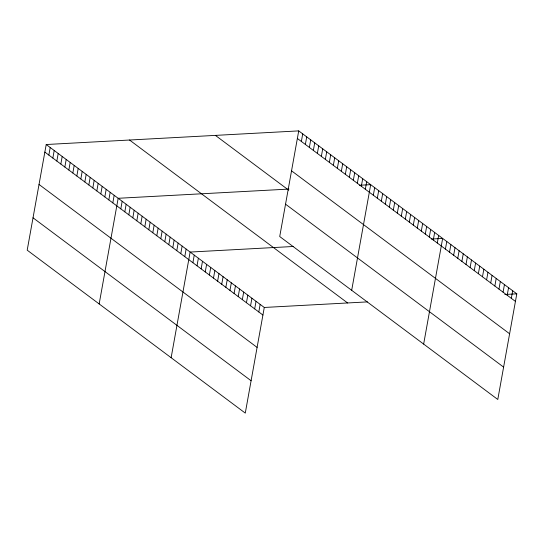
<?xml version="1.0" encoding="UTF-8"?>
<svg xmlns="http://www.w3.org/2000/svg" width="544" height="544" viewBox="0 0 544 544"><rect width="100%" height="100%" fill="white"/><g stroke="black" fill="none" stroke-linecap="round" stroke-linejoin="round"><path stroke-width="0.82" d="M46.213 144.52L27.2 250.172L245.276 413.107L264.282 307.462L46.213 144.52L298.724 130.893L516.8 293.828L497.787 399.48L279.718 236.538L298.724 130.893M48.844 155.081L50.204 147.506M52.843 158.073L54.203 150.491M56.841 161.058L58.201 153.483M60.84 164.043L62.2 156.468M64.838 167.035L66.198 159.453M68.836 170.02L70.196 162.445M72.835 173.006L74.195 165.43M76.833 175.998L78.193 168.416M80.825 178.983L82.192 171.408M84.823 181.968L86.19 174.393M88.822 184.953L90.188 177.378M92.82 187.945L94.187 180.363M96.818 190.93L98.185 183.355M100.817 193.916L102.184 186.34M104.815 196.908L106.182 189.326M108.814 199.893L110.18 192.318M112.812 202.878L114.179 195.303M99.164 303.94L118.17 198.288L288.966 189.074M120.809 208.855L122.169 201.273M124.807 211.84L126.167 204.265M128.806 214.826L130.166 207.25M132.804 217.818L134.164 210.236M136.802 220.803L138.162 213.228M140.801 223.788L142.161 216.213M144.799 226.78L146.159 219.198M148.791 229.765L150.158 222.19M152.789 232.75L154.156 225.175M156.788 235.736L158.154 228.16M160.786 238.728L162.153 231.146M164.784 241.713L166.151 234.138M168.783 244.698L170.15 237.123M172.781 247.69L174.148 240.108M176.78 250.675L178.146 243.1M180.778 253.66L182.145 246.085M184.776 256.652L186.136 249.07M171.129 357.707L190.135 252.062L293.284 246.493M192.896 262.711L194.256 255.136M197.01 265.792L198.376 258.216M201.13 268.872L202.497 261.29M205.251 271.946L206.611 264.37M209.372 275.026L210.732 267.451M213.486 278.106L214.853 270.524M217.607 281.18L218.974 273.605M221.728 284.26L223.088 276.678M225.848 287.334L227.208 279.759M229.962 290.414L231.329 282.839M234.083 293.495L235.45 285.913M238.204 296.568L239.564 288.993M242.325 299.649L243.685 292.067M246.439 302.722L247.806 295.147M250.56 305.803L251.926 298.228M254.68 308.883L256.047 301.301M258.801 311.957L260.161 304.382M301.362 141.454L302.722 133.878M305.361 144.446L306.721 136.864M309.359 147.431L310.719 139.856M313.358 150.416L314.718 142.841M317.356 153.408L318.716 145.826M321.354 156.393L322.714 148.811M325.353 159.378L326.713 151.803M329.351 162.364L330.711 154.788M333.343 165.356L334.71 157.774M337.341 168.341L338.708 160.766M341.34 171.326L342.706 163.751M345.338 174.318L346.705 166.736M349.336 177.303L350.703 169.728M353.335 180.288L354.702 172.713M357.333 183.274L358.7 175.698M361.332 186.266L362.698 178.684M365.33 189.251L366.69 181.676M351.682 290.312L370.688 184.661L359.475 185.266M373.327 195.228L374.687 187.646M377.325 198.213L378.685 190.638M381.324 201.198L382.684 193.623M385.322 204.19L386.682 196.608M389.32 207.176L390.68 199.6M393.319 210.161L394.679 202.586M397.317 213.146L398.677 205.571M401.309 216.138L402.676 208.556M405.307 219.123L406.674 211.548M409.306 222.108L410.672 214.533M413.304 225.1L414.671 217.518M417.302 228.086L418.669 220.51M421.301 231.071L422.668 223.496M425.299 234.063L426.666 226.481M429.298 237.048L430.664 229.473M433.296 240.033L434.656 232.458M437.294 243.018L438.654 235.443M423.647 344.08L442.653 238.428L431.44 239.034M445.414 249.084L446.774 241.509M449.528 252.164L450.894 244.589M453.648 255.245L455.015 247.663M457.769 258.318L459.129 250.743M461.89 261.399L463.25 253.817M466.004 264.472L467.371 256.897M470.125 267.553L471.492 259.978M474.246 270.633L475.606 263.051M478.366 273.707L479.726 266.132M482.48 276.787L483.847 269.212M486.601 279.861L487.968 272.286M490.722 282.941L492.082 275.366M494.843 286.022L496.203 278.44M498.957 289.095L500.324 281.52M503.078 292.176L504.444 284.6M507.198 295.249L508.558 287.674M511.319 298.33L512.679 290.754M264.282 307.462L367.424 301.893M504.784 294.481L516.8 293.828M297.364 138.468L515.44 301.41M291.543 170.83L509.612 333.771M215.397 135.388L288.694 190.155M285.539 204.177L503.615 367.118M129.54 140.019L347.616 302.96M44.846 152.096L262.922 315.037M39.025 184.464L257.094 347.398M33.021 217.804L251.097 380.746"/></g></svg>
